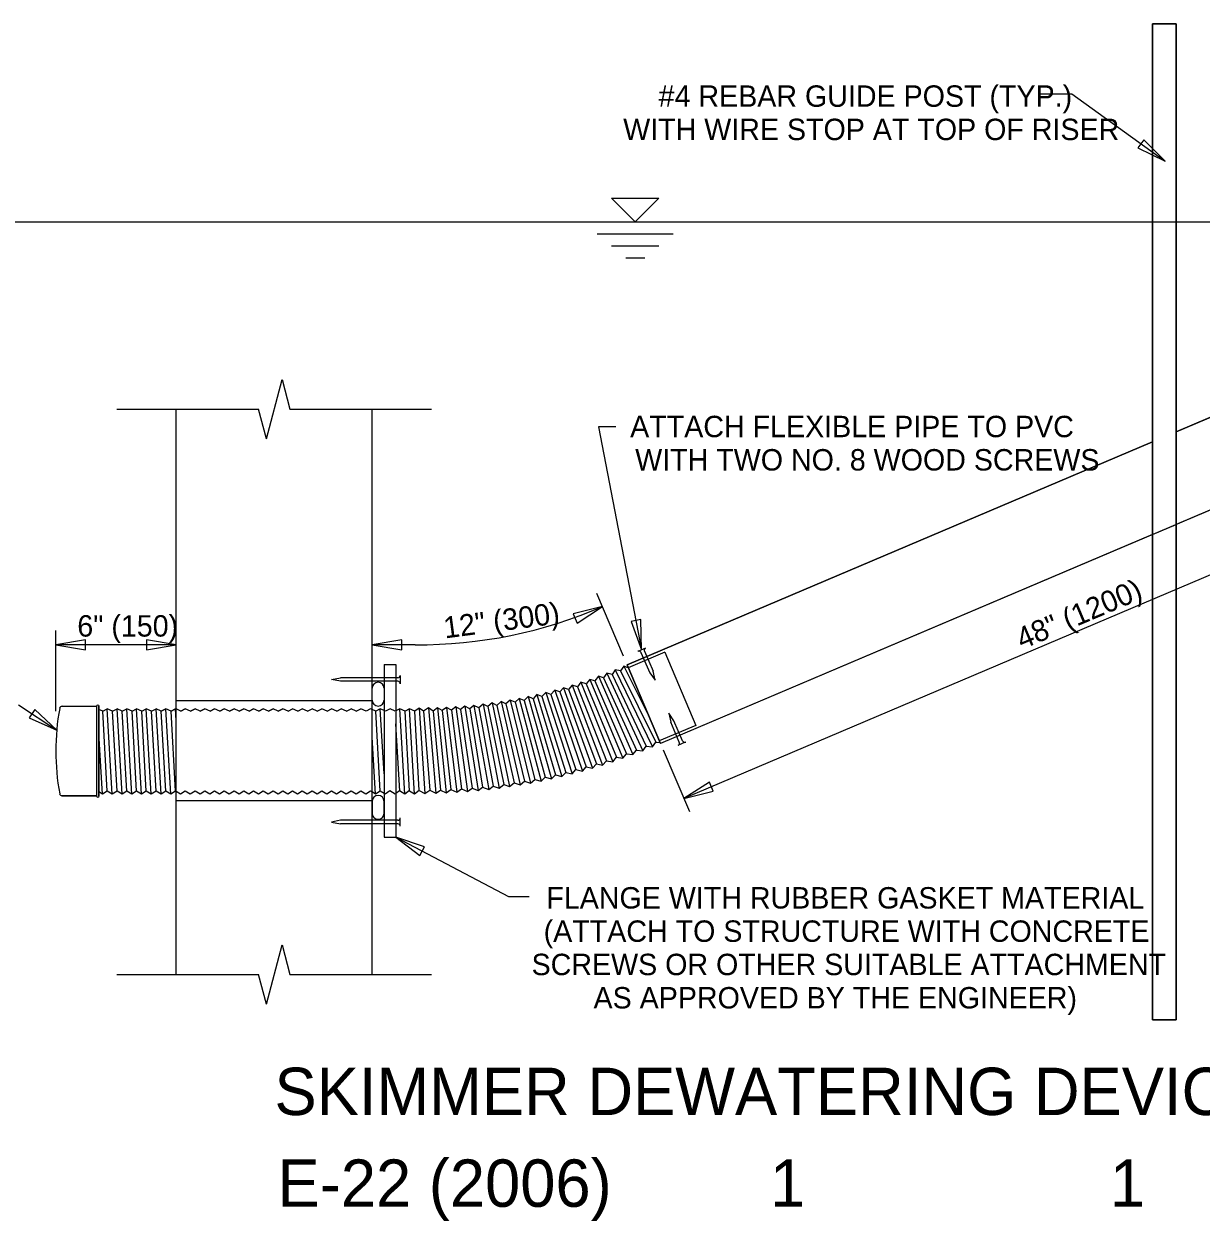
# Model space of a CAD drawing. Extents: x 1.6 to 16.6, y 0.2 to 10.2.
# Drawn here: x 6.64 to 11.59, y 0.55 to 5.58 of the extents above; entities that cross this region are included whole.
import ezdxf

# ---------------------------------------------------------------- set-up
doc = ezdxf.new("R2010")
doc.units = 0
for name, color, linetype in [('SD_P_Center Lines', 7, 'Continuous'), ('SD_P_Dimension Lines', 7, 'Continuous'), ('SD_P_Dimension Text', 7, 'Continuous'), ('SD_P_Frame', 7, 'Continuous'), ('SD_P_Prop Hidden Lines', 7, 'Continuous'), ('SD_P_Prop Object Lines', 7, 'Continuous'), ('SD_P_Shading', 7, 'Continuous'), ('SD_X_Exist Hidden Lines', 7, 'Continuous'), ('SD_X_Exist Object Lines', 7, 'Continuous')]:
    doc.layers.add(name, color=color, linetype=linetype)

msp = doc.modelspace()

# ---------------------------------------------------------------- linework, layer by layer
at = {"layer": 'SD_P_Center Lines'}
msp.add_line((1.59, 4.7518), (15.273, 4.7518), dxfattribs=at)
at = {"layer": 'SD_P_Dimension Lines'}
for p, q in [((10.9131, 5.2901), (11.0461, 5.2901)), ((11.0461, 5.2901), (11.4381, 5.0071)), ((11.3491, 5.0971), (11.3241, 5.0631)), ((11.4381, 5.0071), (11.3491, 5.0971)), ((11.3241, 5.0631), (11.4381, 5.0071)), ((9.129, 3.8913), (9.055, 3.8913)), ((9.055, 3.8913), (9.237, 2.9543)), ((13.096, 3.8923), (9.415, 2.3293)), ((9.161, 2.9273), (9.049, 3.1903)), ((9.072, 3.1353), (8.949, 3.1053)), ((8.966, 3.0663), (9.072, 3.1353)), ((8.949, 3.1053), (8.966, 3.0663)), ((9.234, 3.0813), (9.193, 3.0733)), ((9.193, 3.0733), (9.237, 2.9543)), ((9.237, 2.9543), (9.234, 3.0813)), ((6.774, 2.6953), (6.774, 3.0353)), ((6.899, 2.9963), (6.774, 2.9753)), ((7.28, 2.9753), (6.774, 2.9753)), ((6.774, 2.9753), (6.899, 2.9543)), ((6.899, 2.9543), (6.899, 2.9963)), ((7.28, 2.9753), (7.155, 2.9963)), ((7.155, 2.9963), (7.155, 2.9543)), ((7.155, 2.9543), (7.28, 2.9753)), ((8.229, 2.9963), (8.104, 2.9753)), ((8.285, 2.9753), (8.104, 2.9753)), ((8.104, 2.9753), (8.229, 2.9543)), ((8.229, 2.9543), (8.229, 2.9963)), ((6.617, 2.7223), (6.778, 2.6163)), ((6.685, 2.7023), (6.662, 2.6673)), ((6.662, 2.6673), (6.778, 2.6163)), ((6.778, 2.6163), (6.685, 2.7023)), ((9.328, 2.5333), (9.438, 2.2743)), ((9.522, 2.3973), (9.415, 2.3293)), ((9.538, 2.3593), (9.522, 2.3973)), ((9.415, 2.3293), (9.538, 2.3593)), ((8.204, 2.1663), (8.677, 1.9163)), ((8.324, 2.1263), (8.204, 2.1663)), ((8.204, 2.1663), (8.305, 2.0893)), ((8.305, 2.0893), (8.324, 2.1263)), ((8.677, 1.9163), (8.764, 1.9163))]:
    msp.add_line(p, q, dxfattribs=at)
msp.add_arc((8.3004, 4.9093), 1.9343, 269.5444, 293.5118, dxfattribs=at)
at = {"layer": 'SD_P_Prop Hidden Lines'}
for p, q in [((7.933, 2.8293), (7.971, 2.8363)), ((7.971, 2.8213), (7.933, 2.8293)), ((8.104, 2.8363), (7.971, 2.8363)), ((8.104, 2.8213), (7.971, 2.8213)), ((8.204, 2.8363), (8.154, 2.8363)), ((8.204, 2.8213), (8.154, 2.8213)), ((8.104, 2.7393), (7.28, 2.7393)), ((8.104, 2.3193), (7.28, 2.3193)), ((7.971, 2.2373), (7.933, 2.2293)), ((7.933, 2.2293), (7.971, 2.2223)), ((8.104, 2.2373), (7.971, 2.2373)), ((8.104, 2.2223), (7.971, 2.2223)), ((8.204, 2.2373), (8.154, 2.2373)), ((8.204, 2.2223), (8.154, 2.2223))]:
    msp.add_line(p, q, dxfattribs=at)
at = {"layer": 'SD_P_Prop Object Lines'}
for p, q in [((12.7138, 4.3916), (11.4852, 3.8702)), ((12.855, 4.0623), (11.4852, 3.4808)), ((7.28, 1.5893), (7.28, 3.9653)), ((8.104, 1.5893), (8.104, 3.9653)), ((11.3852, 3.8278), (9.176, 2.8903)), ((11.3852, 3.4383), (9.317, 2.5603)), ((9.253, 2.9613), (9.221, 2.9473)), ((9.234, 2.9423), (9.271, 2.8573)), ((9.249, 2.9483), (9.285, 2.8633)), ((8.154, 2.8923), (8.154, 2.1663)), ((8.154, 2.8923), (8.204, 2.8923)), ((8.204, 2.8923), (8.204, 2.1663)), ((9.176, 2.8903), (9.317, 2.5603)), ((8.154, 2.8363), (8.104, 2.8363)), ((8.154, 2.8213), (8.104, 2.8213)), ((8.212, 2.8363), (8.204, 2.8363)), ((8.212, 2.8213), (8.204, 2.8213)), ((8.222, 2.8463), (8.222, 2.8113)), ((9.271, 2.8573), (9.294, 2.8263)), ((9.294, 2.8263), (9.285, 2.8633)), ((8.104, 2.7423), (8.104, 2.7923)), ((8.154, 2.7923), (8.154, 2.7423)), ((6.799, 2.7163), (6.946, 2.7163)), ((6.946, 2.3403), (6.946, 2.7163)), ((6.955, 2.3403), (6.955, 2.7163)), ((9.351, 2.6873), (9.36, 2.6493)), ((9.373, 2.6553), (9.351, 2.6873)), ((9.395, 2.5653), (9.36, 2.6493)), ((9.409, 2.5713), (9.373, 2.6553)), ((9.39, 2.5523), (9.422, 2.5663)), ((6.799, 2.3403), (6.946, 2.3403)), ((8.104, 2.3163), (8.104, 2.2663)), ((8.154, 2.2663), (8.154, 2.3163)), ((8.154, 2.2373), (8.104, 2.2373)), ((8.154, 2.2223), (8.104, 2.2223)), ((8.212, 2.2373), (8.204, 2.2373)), ((8.212, 2.2223), (8.204, 2.2223)), ((8.222, 2.2123), (8.222, 2.2473)), ((8.154, 2.1663), (8.204, 2.1663))]:
    msp.add_line(p, q, dxfattribs=at)
msp.add_lwpolyline([(11.3852, 1.3983), (11.4852, 1.3983), (11.4852, 5.5842), (11.3852, 5.5842)], close=True, dxfattribs=at)
for centre, radius, start, end in [((9.2252, 2.9382), 0.01, 23.1986, 113.1986), ((9.2574, 2.952), 0.01, 113.1986, 203.1986), ((8.212, 2.8463), 0.01, 270, 360), ((8.212, 2.8113), 0.01, 0, 90), ((8.129, 2.7923), 0.025, 0, 180), ((6.9504, 2.7162), 0.0052, 0, 180), ((8.129, 2.7423), 0.025, 180, 0), ((7.7735, 2.5282), 0.9999, 169.6613, 190.3387), ((6.8, 2.7058), 0.0104, 90, 169.6613), ((9.4185, 2.5751), 0.01, 203.1986, 293.1986), ((9.3863, 2.5613), 0.01, 293.1986, 23.1986), ((6.8, 2.3506), 0.0104, 190.3387, 270), ((6.9504, 2.3402), 0.0052, 180, 0), ((8.129, 2.3163), 0.025, 0, 180), ((8.129, 2.2663), 0.025, 180, 0), ((8.212, 2.2473), 0.01, 270, 360), ((8.212, 2.2123), 0.01, 0, 90)]:
    msp.add_arc(centre, radius, start, end, dxfattribs=at)
at = {"layer": 'SD_P_Shading'}
for p, q in [((6.799, 2.7163), (6.946, 2.7163)), ((6.955, 2.7163), (6.955, 2.3403)), ((6.946, 2.3403), (6.799, 2.3403))]:
    msp.add_line(p, q, dxfattribs=at)
for points in [[(11.3852, 5.5842), (11.4852, 5.5842), (11.4852, 1.3983), (11.3852, 1.3983)], [(12.7138, 4.3916), (12.855, 4.0623), (9.317, 2.5603), (9.176, 2.8903), (11.3852, 3.8278), (11.3852, 3.4383), (11.4852, 3.4808), (11.4852, 3.8702)]]:
    msp.add_lwpolyline(points, close=True, dxfattribs=at)
for centre, radius, start, end in [((6.9504, 2.7162), 0.0052, 0, 180), ((7.7735, 2.5282), 0.9999, 169.6613, 190.3387), ((6.8, 2.7058), 0.0104, 90, 169.6613), ((6.8, 2.3506), 0.0104, 190.3387, 270), ((6.9504, 2.3402), 0.0052, 180, 0)]:
    msp.add_arc(centre, radius, start, end, dxfattribs=at)
at = {"layer": 'SD_X_Exist Hidden Lines'}
for p, q in [((9.334, 2.9433), (9.18, 2.8783)), ((9.334, 2.9433), (9.465, 2.6363)), ((7.299, 2.6963), (7.28, 2.7053)), ((7.299, 2.6963), (7.318, 2.7063)), ((7.299, 2.6963), (7.318, 2.7063)), ((7.299, 2.6963), (7.318, 2.7063)), ((7.318, 2.7063), (7.299, 2.6963)), ((7.34, 2.6963), (7.318, 2.7063)), ((7.34, 2.6963), (7.359, 2.7063)), ((7.34, 2.6963), (7.359, 2.7063)), ((7.34, 2.6963), (7.359, 2.7063)), ((7.359, 2.7063), (7.34, 2.6963)), ((7.381, 2.6963), (7.359, 2.7063)), ((7.381, 2.6963), (7.4, 2.7063)), ((7.381, 2.6963), (7.4, 2.7063)), ((7.381, 2.6963), (7.4, 2.7063)), ((7.4, 2.7063), (7.381, 2.6963)), ((7.422, 2.6963), (7.4, 2.7063)), ((7.422, 2.6963), (7.441, 2.7063)), ((7.422, 2.6963), (7.441, 2.7063)), ((7.422, 2.6963), (7.441, 2.7063)), ((7.441, 2.7063), (7.422, 2.6963)), ((7.463, 2.6963), (7.441, 2.7063)), ((7.463, 2.6963), (7.482, 2.7063)), ((7.463, 2.6963), (7.482, 2.7063)), ((7.463, 2.6963), (7.482, 2.7063)), ((7.482, 2.7063), (7.463, 2.6963)), ((7.504, 2.6963), (7.482, 2.7063)), ((7.504, 2.6963), (7.523, 2.7063)), ((7.504, 2.6963), (7.523, 2.7063)), ((7.504, 2.6963), (7.523, 2.7063)), ((7.523, 2.7063), (7.504, 2.6963)), ((7.545, 2.6963), (7.523, 2.7063)), ((7.545, 2.6963), (7.564, 2.7063)), ((7.545, 2.6963), (7.564, 2.7063)), ((7.564, 2.7063), (7.545, 2.6963)), ((7.586, 2.6963), (7.564, 2.7063)), ((7.586, 2.6963), (7.605, 2.7063)), ((7.586, 2.6963), (7.605, 2.7063)), ((7.605, 2.7063), (7.586, 2.6963)), ((7.627, 2.6963), (7.605, 2.7063)), ((7.627, 2.6963), (7.646, 2.7063)), ((7.627, 2.6963), (7.646, 2.7063)), ((7.646, 2.7063), (7.627, 2.6963)), ((7.668, 2.6963), (7.646, 2.7063)), ((7.668, 2.6963), (7.687, 2.7063)), ((7.668, 2.6963), (7.687, 2.7063)), ((7.687, 2.7063), (7.668, 2.6963)), ((7.709, 2.6963), (7.687, 2.7063)), ((7.709, 2.6963), (7.728, 2.7063)), ((7.709, 2.6963), (7.728, 2.7063)), ((7.728, 2.7063), (7.709, 2.6963)), ((7.75, 2.6963), (7.728, 2.7063)), ((7.75, 2.6963), (7.769, 2.7063)), ((7.791, 2.6963), (7.769, 2.7063)), ((7.791, 2.6963), (7.81, 2.7063)), ((7.832, 2.6963), (7.81, 2.7063)), ((7.832, 2.6963), (7.851, 2.7063)), ((7.873, 2.6963), (7.851, 2.7063)), ((7.873, 2.6963), (7.892, 2.7063)), ((7.914, 2.6963), (7.892, 2.7063)), ((7.914, 2.6963), (7.933, 2.7063)), ((7.955, 2.6963), (7.933, 2.7063)), ((7.955, 2.6963), (7.974, 2.7063)), ((7.996, 2.6963), (7.974, 2.7063)), ((7.996, 2.6963), (8.015, 2.7063)), ((8.037, 2.6963), (8.015, 2.7063)), ((8.037, 2.6963), (8.056, 2.7063)), ((8.078, 2.6963), (8.056, 2.7063)), ((8.097, 2.7063), (8.078, 2.6963)), ((8.104, 2.7033), (8.097, 2.7063)), ((8.16, 2.6963), (8.154, 2.6983)), ((8.179, 2.7063), (8.16, 2.6963)), ((8.201, 2.6963), (8.179, 2.7063)), ((8.204, 2.6973), (8.201, 2.6963)), ((9.465, 2.6363), (9.311, 2.5713)), ((7.298, 2.3473), (7.28, 2.3583)), ((7.318, 2.3603), (7.298, 2.3473)), ((7.339, 2.3473), (7.318, 2.3603)), ((7.359, 2.3603), (7.339, 2.3473)), ((7.38, 2.3473), (7.359, 2.3603)), ((7.4, 2.3603), (7.38, 2.3473)), ((7.421, 2.3473), (7.4, 2.3603)), ((7.441, 2.3603), (7.421, 2.3473)), ((7.462, 2.3473), (7.441, 2.3603)), ((7.482, 2.3603), (7.462, 2.3473)), ((7.503, 2.3473), (7.482, 2.3603)), ((7.503, 2.3473), (7.482, 2.3603)), ((7.503, 2.3473), (7.482, 2.3603)), ((7.503, 2.3473), (7.482, 2.3603)), ((7.523, 2.3603), (7.503, 2.3473)), ((7.544, 2.3473), (7.523, 2.3603)), ((7.544, 2.3473), (7.523, 2.3603)), ((7.544, 2.3473), (7.523, 2.3603)), ((7.544, 2.3473), (7.523, 2.3603)), ((7.564, 2.3603), (7.544, 2.3473)), ((7.585, 2.3473), (7.564, 2.3603)), ((7.585, 2.3473), (7.564, 2.3603)), ((7.585, 2.3473), (7.564, 2.3603)), ((7.605, 2.3603), (7.585, 2.3473)), ((7.626, 2.3473), (7.605, 2.3603)), ((7.626, 2.3473), (7.605, 2.3603)), ((7.626, 2.3473), (7.605, 2.3603)), ((7.646, 2.3603), (7.626, 2.3473)), ((7.667, 2.3473), (7.646, 2.3603)), ((7.667, 2.3473), (7.646, 2.3603)), ((7.667, 2.3473), (7.646, 2.3603)), ((7.687, 2.3603), (7.667, 2.3473)), ((7.708, 2.3473), (7.687, 2.3603)), ((7.708, 2.3473), (7.687, 2.3603)), ((7.708, 2.3473), (7.687, 2.3603)), ((7.728, 2.3603), (7.708, 2.3473)), ((7.749, 2.3473), (7.728, 2.3603)), ((7.749, 2.3473), (7.728, 2.3603)), ((7.749, 2.3473), (7.728, 2.3603)), ((7.769, 2.3603), (7.749, 2.3473)), ((7.79, 2.3473), (7.769, 2.3603)), ((7.81, 2.3603), (7.79, 2.3473)), ((7.831, 2.3473), (7.81, 2.3603)), ((7.851, 2.3603), (7.831, 2.3473)), ((7.872, 2.3473), (7.851, 2.3603)), ((7.892, 2.3603), (7.872, 2.3473)), ((7.913, 2.3473), (7.892, 2.3603)), ((7.933, 2.3603), (7.913, 2.3473)), ((7.954, 2.3473), (7.933, 2.3603)), ((7.974, 2.3603), (7.954, 2.3473)), ((7.995, 2.3473), (7.974, 2.3603)), ((8.015, 2.3603), (7.995, 2.3473)), ((8.036, 2.3473), (8.015, 2.3603)), ((8.056, 2.3603), (8.036, 2.3473)), ((8.077, 2.3473), (8.056, 2.3603)), ((8.097, 2.3603), (8.077, 2.3473)), ((8.104, 2.3563), (8.097, 2.3603)), ((8.159, 2.3473), (8.154, 2.3503)), ((8.178, 2.3613), (8.159, 2.3473)), ((8.2, 2.3473), (8.178, 2.3613)), ((8.204, 2.3503), (8.2, 2.3473))]:
    msp.add_line(p, q, dxfattribs=at)
at = {"layer": 'SD_X_Exist Object Lines'}
for p, q in [((9.21, 4.7518), (9.11, 4.8518)), ((9.11, 4.8518), (9.31, 4.8518)), ((9.21, 4.7518), (9.31, 4.8518)), ((9.05, 4.7018), (9.37, 4.7018)), ((9.11, 4.6518), (9.31, 4.6518)), ((9.17, 4.6018), (9.25, 4.6018)), ((7.659, 3.8403), (7.725, 4.0903)), ((7.725, 4.0903), (7.758, 3.9653)), ((7.03, 3.9653), (7.626, 3.9653)), ((7.659, 3.8403), (7.626, 3.9653)), ((7.758, 3.9653), (8.354, 3.9653)), ((9.126, 2.8693), (9.283, 2.5463)), ((9.162, 2.8843), (9.268, 2.6743)), ((9.019, 2.8293), (9.158, 2.4983)), ((9.04, 2.8233), (9.173, 2.5163)), ((9.055, 2.8423), (9.2, 2.5133)), ((9.076, 2.8363), (9.215, 2.5323)), ((9.091, 2.8553), (9.242, 2.5293)), ((9.113, 2.8503), (9.256, 2.5483)), ((9.148, 2.8653), (9.297, 2.5653)), ((8.834, 2.7743), (8.945, 2.4323)), ((8.872, 2.7843), (8.988, 2.4443)), ((8.893, 2.7773), (9.004, 2.4613)), ((8.909, 2.7943), (9.031, 2.4563)), ((8.93, 2.7873), (9.047, 2.4743)), ((8.945, 2.8053), (9.073, 2.4693)), ((8.967, 2.7983), (9.089, 2.4873)), ((8.982, 2.8173), (9.116, 2.4833)), ((9.004, 2.8103), (9.132, 2.5023)), ((8.494, 2.7173), (8.549, 2.3623)), ((8.532, 2.7203), (8.594, 2.3673)), ((8.57, 2.7253), (8.638, 2.3723)), ((8.608, 2.7303), (8.682, 2.3793)), ((8.628, 2.7203), (8.701, 2.3943)), ((8.646, 2.7363), (8.726, 2.3863)), ((8.666, 2.7263), (8.744, 2.4013)), ((8.684, 2.7423), (8.77, 2.3933)), ((8.705, 2.7333), (8.788, 2.4093)), ((8.722, 2.7493), (8.814, 2.4023)), ((8.743, 2.7403), (8.832, 2.4183)), ((8.76, 2.7573), (8.858, 2.4113)), ((8.781, 2.7483), (8.875, 2.4283)), ((8.797, 2.7653), (8.901, 2.4213)), ((8.818, 2.7573), (8.918, 2.4383)), ((8.855, 2.7663), (8.961, 2.4503)), ((6.971, 2.6963), (6.955, 2.7033)), ((6.971, 2.6963), (6.99, 2.7063)), ((6.99, 2.3603), (6.971, 2.6963)), ((7.012, 2.6963), (6.99, 2.7063)), ((7.011, 2.3473), (6.99, 2.7063)), ((7.012, 2.6963), (7.031, 2.7063)), ((7.031, 2.3603), (7.012, 2.6963)), ((7.053, 2.6963), (7.031, 2.7063)), ((7.052, 2.3473), (7.031, 2.7063)), ((7.053, 2.6963), (7.072, 2.7063)), ((7.072, 2.3603), (7.053, 2.6963)), ((7.094, 2.6963), (7.072, 2.7063)), ((7.093, 2.3473), (7.072, 2.7063)), ((7.094, 2.6963), (7.113, 2.7063)), ((7.113, 2.3603), (7.094, 2.6963)), ((7.135, 2.6963), (7.113, 2.7063)), ((7.134, 2.3473), (7.113, 2.7063)), ((7.135, 2.6963), (7.154, 2.7063)), ((7.154, 2.3603), (7.135, 2.6963)), ((7.176, 2.6963), (7.154, 2.7063)), ((7.175, 2.3473), (7.154, 2.7063)), ((7.176, 2.6963), (7.195, 2.7063)), ((7.195, 2.3603), (7.176, 2.6963)), ((7.217, 2.6963), (7.195, 2.7063)), ((7.216, 2.3473), (7.195, 2.7063)), ((7.217, 2.6963), (7.236, 2.7063)), ((7.217, 2.6963), (7.236, 2.7063)), ((7.217, 2.6963), (7.236, 2.7063)), ((7.236, 2.7063), (7.217, 2.6963)), ((7.236, 2.3603), (7.217, 2.6963)), ((7.258, 2.6963), (7.236, 2.7063)), ((7.257, 2.3473), (7.236, 2.7063)), ((7.258, 2.6963), (7.277, 2.7063)), ((7.258, 2.6963), (7.277, 2.7063)), ((7.258, 2.6963), (7.277, 2.7063)), ((7.277, 2.7063), (7.258, 2.6963)), ((7.277, 2.3603), (7.258, 2.6963)), ((7.28, 2.6553), (7.277, 2.7063)), ((7.28, 2.7053), (7.277, 2.7063)), ((8.119, 2.6963), (8.104, 2.7033)), ((8.138, 2.7063), (8.119, 2.6963)), ((8.138, 2.3603), (8.119, 2.6963)), ((8.154, 2.4323), (8.138, 2.7063)), ((8.154, 2.6993), (8.138, 2.7063)), ((8.22, 2.7063), (8.204, 2.6973)), ((8.241, 2.3473), (8.22, 2.7063)), ((8.242, 2.6963), (8.22, 2.7063)), ((8.261, 2.7063), (8.242, 2.6963)), ((8.261, 2.3603), (8.242, 2.6963)), ((8.282, 2.3473), (8.261, 2.7063)), ((8.283, 2.6963), (8.261, 2.7063)), ((8.302, 2.7083), (8.283, 2.6963)), ((8.302, 2.3623), (8.283, 2.6963)), ((8.302, 2.7083), (8.326, 2.3503)), ((8.32, 2.6963), (8.347, 2.3633)), ((8.341, 2.7093), (8.371, 2.3513)), ((8.36, 2.6963), (8.391, 2.3643)), ((8.379, 2.7103), (8.415, 2.3523)), ((8.398, 2.6983), (8.435, 2.3663)), ((8.417, 2.7113), (8.46, 2.3553)), ((8.437, 2.7003), (8.48, 2.3693)), ((8.456, 2.7143), (8.505, 2.3583)), ((8.475, 2.7033), (8.524, 2.3723)), ((8.514, 2.7063), (8.568, 2.3763)), ((8.552, 2.7103), (8.613, 2.3813)), ((8.59, 2.7153), (8.657, 2.3873)), ((8.22, 2.3603), (8.204, 2.6433)), ((6.97, 2.3473), (6.955, 2.6033)), ((8.118, 2.3473), (8.104, 2.5863)), ((6.97, 2.3473), (6.955, 2.3563)), ((6.99, 2.3603), (6.97, 2.3473)), ((7.011, 2.3473), (6.99, 2.3603)), ((7.031, 2.3603), (7.011, 2.3473)), ((7.052, 2.3473), (7.031, 2.3603)), ((7.072, 2.3603), (7.052, 2.3473)), ((7.093, 2.3473), (7.072, 2.3603)), ((7.113, 2.3603), (7.093, 2.3473)), ((7.134, 2.3473), (7.113, 2.3603)), ((7.154, 2.3603), (7.134, 2.3473)), ((7.175, 2.3473), (7.154, 2.3603)), ((7.195, 2.3603), (7.175, 2.3473)), ((7.216, 2.3473), (7.195, 2.3603)), ((7.236, 2.3603), (7.216, 2.3473)), ((7.257, 2.3473), (7.236, 2.3603)), ((7.277, 2.3603), (7.257, 2.3473)), ((7.28, 2.3583), (7.277, 2.3603)), ((8.118, 2.3473), (8.104, 2.3563)), ((8.138, 2.3603), (8.118, 2.3473)), ((8.154, 2.3503), (8.138, 2.3603)), ((8.219, 2.3613), (8.204, 2.3503)), ((8.241, 2.3473), (8.219, 2.3613)), ((8.261, 2.3623), (8.241, 2.3473)), ((8.282, 2.3473), (8.261, 2.3603)), ((8.302, 2.3623), (8.282, 2.3473)), ((7.659, 1.4643), (7.725, 1.7143)), ((7.725, 1.7143), (7.758, 1.5893)), ((7.03, 1.5893), (7.626, 1.5893)), ((7.659, 1.4643), (7.626, 1.5893)), ((7.758, 1.5893), (8.354, 1.5893))]:
    msp.add_line(p, q, dxfattribs=at)
for points in [[(9.18, 2.8783), (9.162, 2.8843), (9.148, 2.8653), (9.126, 2.8693), (9.113, 2.8503), (9.091, 2.8553), (9.076, 2.8363), (9.055, 2.8423), (9.04, 2.8233), (9.019, 2.8293), (9.004, 2.8103), (8.982, 2.8173), (8.967, 2.7983), (8.945, 2.8053), (8.93, 2.7873), (8.909, 2.7943), (8.893, 2.7773), (8.872, 2.7843), (8.855, 2.7663), (8.834, 2.7743), (8.818, 2.7573), (8.797, 2.7653), (8.781, 2.7483), (8.76, 2.7573), (8.743, 2.7403), (8.722, 2.7493), (8.705, 2.7333), (8.684, 2.7423), (8.666, 2.7263), (8.646, 2.7363), (8.628, 2.7203), (8.608, 2.7303), (8.59, 2.7153), (8.57, 2.7253), (8.552, 2.7103), (8.532, 2.7203), (8.514, 2.7063), (8.494, 2.7173), (8.475, 2.7033), (8.456, 2.7143), (8.437, 2.7003), (8.417, 2.7113), (8.398, 2.6983), (8.379, 2.7103), (8.36, 2.6963), (8.341, 2.7093), (8.32, 2.6963), (8.302, 2.7083), (8.283, 2.6963)], [(8.302, 2.3623), (8.326, 2.3503), (8.347, 2.3633), (8.371, 2.3513), (8.391, 2.3643), (8.415, 2.3523), (8.435, 2.3663), (8.46, 2.3553), (8.48, 2.3693), (8.505, 2.3583), (8.524, 2.3723), (8.549, 2.3623), (8.568, 2.3763), (8.594, 2.3673), (8.613, 2.3813), (8.638, 2.3723), (8.657, 2.3873), (8.682, 2.3793), (8.701, 2.3943), (8.726, 2.3863), (8.744, 2.4013), (8.77, 2.3933), (8.788, 2.4093), (8.814, 2.4023), (8.832, 2.4183), (8.858, 2.4113), (8.875, 2.4283), (8.901, 2.4213), (8.918, 2.4383), (8.945, 2.4323), (8.961, 2.4503), (8.988, 2.4443), (9.004, 2.4613), (9.031, 2.4563), (9.047, 2.4743), (9.073, 2.4693), (9.089, 2.4873), (9.116, 2.4833), (9.132, 2.5023), (9.158, 2.4983), (9.173, 2.5163), (9.2, 2.5133), (9.215, 2.5323), (9.242, 2.5293), (9.256, 2.5483), (9.283, 2.5463), (9.297, 2.5653), (9.315, 2.5643)]]:
    msp.add_lwpolyline(points, dxfattribs=at)

# ---------------------------------------------------------------- texts
at = {"layer": 'SD_P_Dimension Text'}
for s, p in [('#4 REBAR GUIDE POST (TYP.)', (9.3086, 5.236)), ('WITH WIRE STOP AT TOP OF RISER', (9.1595, 5.096)), ('ATTACH FLEXIBLE PIPE TO PVC', (9.1888, 3.8473)), ('WITH TWO NO. 8 WOOD SCREWS', (9.21, 3.7073)), ('6" (150)', (6.864, 3.0093)), ('FLANGE WITH RUBBER GASKET MATERIAL', (8.8363, 1.8663)), ('(ATTACH TO STRUCTURE WITH CONCRETE', (8.825, 1.7263)), ('SCREWS OR OTHER SUITABLE ATTACHMENT', (8.7743, 1.5863)), ('AS APPROVED BY THE ENGINEER)', (9.0347, 1.4463))]:
    msp.add_text(s, height=0.09, dxfattribs=at).set_placement(p)
for s, rotation, p in [('48" (1200)', 23.0067, (10.8369, 2.9539)), ('12" (300)', 7.5043, (8.41, 3.0013))]:
    msp.add_text(s, height=0.09, rotation=rotation, dxfattribs=at).set_placement(p)
at = {"layer": 'SD_P_Frame'}
for s, height, p in [('SKIMMER DEWATERING DEVICE', 0.198996, (7.693, 0.9984)), ('E-22 (2006)', 0.198996, (7.706, 0.6127)), ('1', 0.199, (9.777, 0.6127)), ('1', 0.199, (11.206, 0.6127))]:
    msp.add_text(s, height=height, dxfattribs=at).set_placement(p)

doc.saveas('drawing.dxf')
